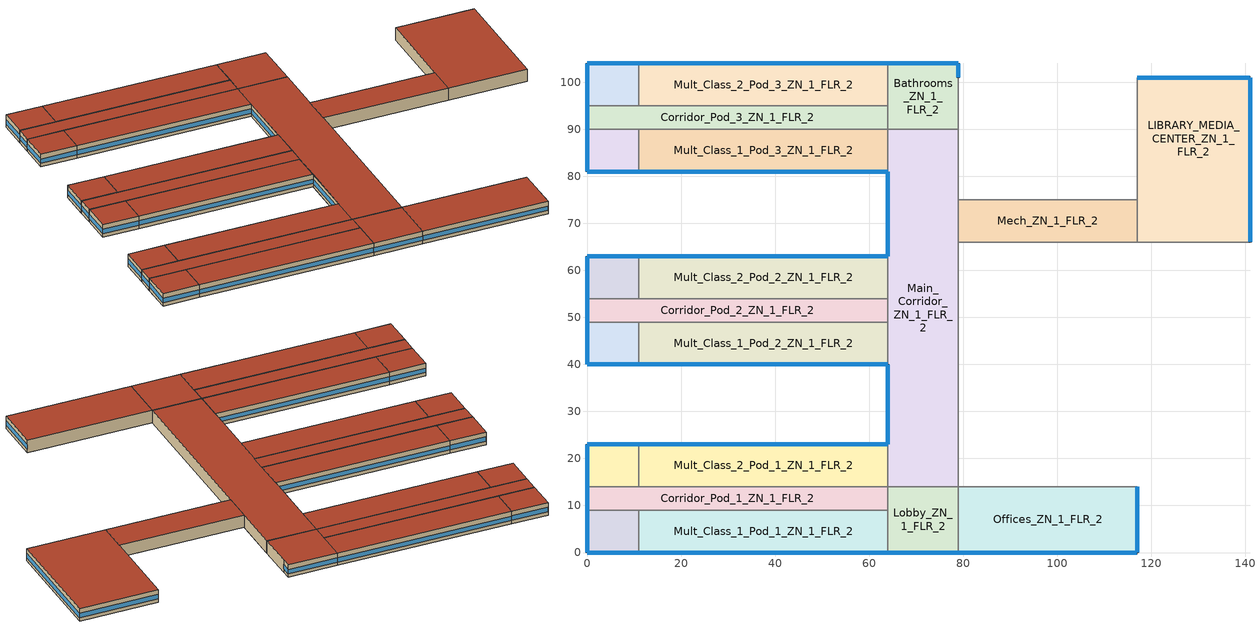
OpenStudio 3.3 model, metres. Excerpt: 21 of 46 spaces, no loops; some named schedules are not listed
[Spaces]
Bathrooms_ZN_1_FLR_2
 floor to Bathrooms_ZN_1_FLR_1: 79,104 79,90 64,90 64,104 z4
 wall outside: 79,101 79,104 64,104 z4:8
 wall to Auditorium_ZN_1_FLR_1: 79,90 79,101 z4:8
 wall to Mult_Class_2_Pod_3_ZN_1_FLR_2: 64,104 64,95 z4:8
 wall to Corridor_Pod_3_ZN_1_FLR_2: 64,95 64,90 z4:8
 wall to Main_Corridor_ZN_1_FLR_2: 64,90 79,90 z4:8
 window: 78.95,104 64.05,104 z5.1:6.51; 79,101.05 79,103.95 z5.1:6.55
 roof outside: 79,90 79,104 64,104 64,90 z8
Corner_Class_2_Pod_3_ZN_1_FLR_2
 floor to Corner_Class_2_Pod_3_ZN_1_FLR_1: 11,104 11,95 0,95 0,104 z4
 wall outside: 11,104 0,104 0,95 z4:8
 wall to Corridor_Pod_3_ZN_1_FLR_2: 0,95 11,95 z4:8
 wall to Mult_Class_2_Pod_3_ZN_1_FLR_2: 11,95 11,104 z4:8
 window: 0,103.95 0,95.05 z5.1:6.52; 10.95,104 0.05,104 z5.1:6.51
 roof outside: 11,95 11,104 0,104 0,95 z8
Corridor_Pod_1_ZN_1_FLR_2
 floor to Corridor_Pod_1_ZN_1_FLR_1: 64,14 64,9 0,9 0,14 z4
 wall outside: 0,14 0,9 z4:8
 wall to Corner_Class_1_Pod_1_ZN_1_FLR_2: 0,9 11,9 z4:8
 wall to Mult_Class_1_Pod_1_ZN_1_FLR_2: 11,9 64,9 z4:8
 wall to Corner_Class_2_Pod_1_ZN_1_FLR_2: 11,14 0,14 z4:8
 wall to Lobby_ZN_1_FLR_2: 64,9 64,14 z4:8
 wall to Mult_Class_2_Pod_1_ZN_1_FLR_2: 64,14 11,14 z4:8
 window: 0,13.95 0,9.05 z5.1:6.53
 roof outside: 64,9 64,14 0,14 0,9 z8
Corner_Class_1_Pod_3_ZN_1_FLR_2
 floor to Corner_Class_1_Pod_3_ZN_1_FLR_1: 11,90 11,81 0,81 0,90 z4
 wall outside: 0,90 0,81 11,81 z4:8
 wall to Mult_Class_1_Pod_3_ZN_1_FLR_2: 11,81 11,90 z4:8
 wall to Corridor_Pod_3_ZN_1_FLR_2: 11,90 0,90 z4:8
 window: 0.05,81 10.95,81 z5.1:6.51; 0,89.95 0,81.05 z5.1:6.52
 roof outside: 11,81 11,90 0,90 0,81 z8
Corner_Class_2_Pod_1_ZN_1_FLR_2
 floor to Corner_Class_2_Pod_1_ZN_1_FLR_1: 11,23 11,14 0,14 0,23 z4
 wall outside: 11,23 0,23 0,14 z4:8
 wall to Mult_Class_2_Pod_1_ZN_1_FLR_2: 11,14 11,23 z4:8
 window: 0,22.95 0,14.05 z5.1:6.52; 10.95,23 0.05,23 z5.1:6.51
 roof outside: 11,14 11,23 0,23 0,14 z8
Offices_ZN_1_FLR_2
 floor to Offices_ZN_1_FLR_1: 117,14 117,0 79,0 79,14 z4
 wall outside: 79,0 117,0 117,14 z4:8
 wall to Lobby_ZN_1_FLR_2: 79,14 79,0 z4:8
 wall to Gym_ZN_1_FLR_1: 117,14 79,14 z4:8
 window: 79.05,0 116.95,0 z5.1:6.5; 117,0.05 117,13.95 z5.1:6.51
 roof outside: 117,0 117,14 79,14 79,0 z8
Mult_Class_2_Pod_2_ZN_1_FLR_2
 floor to Mult_Class_2_Pod_2_ZN_1_FLR_1: 64,63 64,54 11,54 11,63 z4
 wall outside: 64,63 11,63 z4:8
 wall to Corridor_Pod_2_ZN_1_FLR_2: 11,54 64,54 z4:8
 wall to Main_Corridor_ZN_1_FLR_2: 64,54 64,63 z4:8
 wall to Corner_Class_2_Pod_2_ZN_1_FLR_2: 11,63 11,54 z4:8
 window: 63.95,63 11.05,63 z5.1:6.5
 roof outside: 64,54 64,63 11,63 11,54 z8
Mech_ZN_1_FLR_2
 floor to Mech_ZN_1_FLR_1: 117,75 117,66 79,66 79,75 z4
 wall to Gym_ZN_1_FLR_1: 79,66 117,66 z4:8
 wall to Main_Corridor_ZN_1_FLR_2: 79,75 79,66 z4:8
 wall to Auditorium_ZN_1_FLR_1: 117,75 79,75 z4:8
 wall to LIBRARY_MEDIA_CENTER_ZN_1_FLR_2: 117,66 117,75 z4:8
 roof outside: 117,66 117,75 79,75 79,66 z8
Corner_Class_1_Pod_1_ZN_1_FLR_2
 floor to Corner_Class_1_Pod_1_ZN_1_FLR_1: 11,9 11,0 0,0 0,9 z4
 wall outside: 0,9 0,0 11,0 z4:8
 wall to Mult_Class_1_Pod_1_ZN_1_FLR_2: 11,0 11,9 z4:8
 window: 0.05,0 10.95,0 z5.1:6.51; 0,8.95 0,0.05 z5.1:6.52
 roof outside: 11,0 11,9 0,9 0,0 z8
LIBRARY_MEDIA_CENTER_ZN_1_FLR_2
 floor to Kitchen_ZN_1_FLR_1: 141,75 141,66 117,66 117,75 z4
 floor to Cafeteria_ZN_1_FLR_1: 141,101 141,75 117,75 117,101 z4
 wall outside: 141,66 141,101 117,101 z4:8
 wall to Auditorium_ZN_1_FLR_1: 117,101 117,75 z4:8
 wall to Aux_Gym_ZN_1_FLR_1: 117,66 141,66 z4:8
 window: 141,66.05 141,100.95 z5.1:6.5; 140.95,101 117.05,101 z5.1:6.51
 roof outside: 141,66 141,101 117,101 117,66 z8
Corridor_Pod_3_ZN_1_FLR_2
 floor to Corridor_Pod_3_ZN_1_FLR_1: 64,95 64,90 0,90 0,95 z4
 wall outside: 0,95 0,90 z4:8
 wall to Mult_Class_2_Pod_3_ZN_1_FLR_2: 64,95 11,95 z4:8
 wall to Mult_Class_1_Pod_3_ZN_1_FLR_2: 11,90 64,90 z4:8
 window: 0,94.95 0,90.05 z5.1:6.53
 roof outside: 64,90 64,95 0,95 0,90 z8
Corner_Class_1_Pod_2_ZN_1_FLR_2
 floor to Corner_Class_1_Pod_2_ZN_1_FLR_1: 11,49 11,40 0,40 0,49 z4
 wall outside: 0,49 0,40 11,40 z4:8
 wall to Corridor_Pod_2_ZN_1_FLR_2: 11,49 0,49 z4:8
 wall to Mult_Class_1_Pod_2_ZN_1_FLR_2: 11,40 11,49 z4:8
 window: 0,48.95 0,40.05 z5.1:6.52; 0.05,40 10.95,40 z5.1:6.51
 roof outside: 11,40 11,49 0,49 0,40 z8
Corridor_Pod_2_ZN_1_FLR_2
 floor to Corridor_Pod_2_ZN_1_FLR_1: 64,54 64,49 0,49 0,54 z4
 wall outside: 0,54 0,49 z4:8
 wall to Mult_Class_1_Pod_2_ZN_1_FLR_2: 11,49 64,49 z4:8
 wall to Main_Corridor_ZN_1_FLR_2: 64,49 64,54 z4:8
 wall to Corner_Class_2_Pod_2_ZN_1_FLR_2: 11,54 0,54 z4:8
 window: 0,53.95 0,49.05 z5.1:6.53
 roof outside: 64,49 64,54 0,54 0,49 z8
Main_Corridor_ZN_1_FLR_2
 floor to Main_Corridor_ZN_1_FLR_1: 79,90 79,14 64,14 64,90 z4
 wall outside: 64,81 64,63 / 64,40 64,23 z4:8
 wall to Gym_ZN_1_FLR_1: 79,14 79,66 z4:8
 wall to Mult_Class_1_Pod_2_ZN_1_FLR_2: 64,49 64,40 z4:8
 wall to Auditorium_ZN_1_FLR_1: 79,75 79,90 z4:8
 wall to Mult_Class_2_Pod_1_ZN_1_FLR_2: 64,23 64,14 z4:8
 wall to Mult_Class_1_Pod_3_ZN_1_FLR_2: 64,90 64,81 z4:8
 wall to Lobby_ZN_1_FLR_2: 64,14 79,14 z4:8
 window: 64,39.95 64,23.05 / 64,80.95 64,63.05 z5.1:6.51
 roof outside: 79,14 79,90 64,90 64,14 z8
Mult_Class_2_Pod_1_ZN_1_FLR_2
 floor to Mult_Class_2_Pod_1_ZN_1_FLR_1: 64,23 64,14 11,14 11,23 z4
 wall outside: 64,23 11,23 z4:8
 window: 63.95,23 11.05,23 z5.1:6.5
 roof outside: 64,14 64,23 11,23 11,14 z8
Mult_Class_1_Pod_1_ZN_1_FLR_2
 floor to Mult_Class_1_Pod_1_ZN_1_FLR_1: 64,9 64,0 11,0 11,9 z4
 wall outside: 11,0 64,0 z4:8
 wall to Lobby_ZN_1_FLR_2: 64,0 64,9 z4:8
 window: 11.05,0 63.95,0 z5.1:6.5
 roof outside: 64,0 64,9 11,9 11,0 z8
Mult_Class_1_Pod_2_ZN_1_FLR_2
 floor to Mult_Class_1_Pod_2_ZN_1_FLR_1: 64,49 64,40 11,40 11,49 z4
 wall outside: 11,40 64,40 z4:8
 window: 11.05,40 63.95,40 z5.1:6.5
 roof outside: 64,40 64,49 11,49 11,40 z8
Mult_Class_1_Pod_3_ZN_1_FLR_2
 floor to Mult_Class_1_Pod_3_ZN_1_FLR_1: 64,90 64,81 11,81 11,90 z4
 wall outside: 11,81 64,81 z4:8
 window: 11.05,81 63.95,81 z5.1:6.5
 roof outside: 64,81 64,90 11,90 11,81 z8
Corner_Class_2_Pod_2_ZN_1_FLR_2
 floor to Corner_Class_2_Pod_2_ZN_1_FLR_1: 11,63 11,54 0,54 0,63 z4
 wall outside: 11,63 0,63 0,54 z4:8
 window: 0,62.95 0,54.05 z5.1:6.52; 10.95,63 0.05,63 z5.1:6.51
 roof outside: 11,54 11,63 0,63 0,54 z8
Mult_Class_2_Pod_3_ZN_1_FLR_2
 floor to Mult_Class_2_Pod_3_ZN_1_FLR_1: 64,104 64,95 11,95 11,104 z4
 wall outside: 64,104 11,104 z4:8
 window: 63.95,104 11.05,104 z5.1:6.5
 roof outside: 64,95 64,104 11,104 11,95 z8
Lobby_ZN_1_FLR_2
 floor to Lobby_ZN_1_FLR_1: 79,14 79,0 64,0 64,14 z4
 wall outside: 64,0 79,0 z4:8
 window: 64.05,0 78.95,0 z5.1:6.51
 roof outside: 79,0 79,14 64,14 64,0 z8
[Site]
Denver-Aurora-Buckley AFB_CO_USA: Latitude {deg}=39.72; Longitude {deg}=-104.75; Time Zone {hr}=-7; Elevation {m}=1726; Terrain=City
[Building]
-SecondarySchool-ASHRAE 169-2013-5B created: 2023-01-31 16:18:44 -0700: North Axis {deg}=0; Default Construction Set=90.1-2010 - SecSchl - ASHRAE 169-2013-5B; Standards Number of Stories=2; Standards Number of Above Ground Stories=2; Standards Building Type=SecondarySchool
[ClimateZones]
Climate Zone Institution Name 1=ASHRAE; Climate Zone Document Name 1=ANSI/ASHRAE Standard 169; Climate Zone Document Year 1=2006; Climate Zone Value 1=5B
[Site:WaterMainsTemperature]
Calculation Method=Correlation; Annual Average Outdoor Air Temperature {C}=9.95; Maximum Difference In Monthly Average Outdoor Air Temperatures {deltaC}=23.7
[SizingPeriod:DesignDay] Barometric Pressure {Pa}=82237; Rain Indicator=No; Snow Indicator=No; Day of Month=21; Daylight Saving Time Indicator=No; Humidity Condition Type=Wetbulb; Dry-Bulb Temperature Range Modifier Type=DefaultMultipliers
Name | Maximum Dry-Bulb Temperature {C} | Daily Dry-Bulb Temperature Range {deltaC} | Wind Speed {m/s} | Wind Direction {deg} | Month | Day Type | Wetbulb or DewPoint at Maximum Dry-Bulb {C} | Solar Model Indicator | ASHRAE Clear Sky Optical Depth for Beam Irradiance | ASHRAE Clear Sky Optical Depth for Diffuse Irradiance | Sky Clearness
Denver-Aurora-Buckley.AFB_CO_USA Ann Clg .4% Condns DB=>MWB | 33.9 | 14.8 | 3.6 | 30 | 7 | SummerDesignDay | 15 | ASHRAETau | 0.423 | 2.02
Denver-Aurora-Buckley.AFB_CO_USA Ann Htg 99.6% Condns DB | -17.9 | 0 | 2.5 | 180 | 12 | WinterDesignDay | -17.9 | ASHRAEClearSky |  |  | 0
[Site:GroundTemperature:FCfactorMethod]
January Ground Temperature {C}=7.1; February Ground Temperature {C}=3; March Ground Temperature {C}=-1; April Ground Temperature {C}=0.8; May Ground Temperature {C}=-0.2; June Ground Temperature {C}=4.8; July Ground Temperature {C}=6.1; August Ground Temperature {C}=13.7; September Ground Temperature {C}=22.2; October Ground Temperature {C}=22.7; November Ground Temperature {C}=21.7; December Ground Temperature {C}=18.5
[Material:NoMass] Thermal Absorptance=0.9; Solar Absorptance=0.7
Name | Roughness | Thermal Resistance {m2-K/W} | Visible Absorptance
CP02 CARPET PAD | VeryRough | 0.21648 | 0.8
Typical Insulation R-10.94 | Smooth | 1.92744 | 0.7
Typical Carpet Pad | Smooth | 0.21648 | 0.8
Typical Insulation R-13.45 | Smooth | 2.368 | 0.7
Typical Insulation R-19.72 | Smooth | 3.4722 | 0.7
Typical Insulation R-0.58 | Smooth | 0.101875 | 0.7
Typical Insulation R-1.15 | Smooth | 0.202527 | 0.7
[Material]
Name | Roughness | Thickness {m} | Conductivity {W/m-K} | Density {kg/m3} | Specific Heat {J/kg-K} | Thermal Absorptance | Solar Absorptance | Visible Absorptance
100mm Normalweight concrete floor | MediumSmooth | 0.1016 | 2.31 | 2322 | 832
G01 13mm gypsum board | Smooth | 0.0127 | 0.16 | 800 | 1090 | 0.9 | 0.7 | 0.5
4 in. Normalweight Concrete Floor | MediumRough | 0.1016 | 2.31 | 2322 | 832 | 0.9 | 0.7 | 0.7
25mm Stucco | Smooth | 0.0254 | 0.72 | 1856 | 840 | 0.9 | 0.7 | 0.7
5/8 in. Gypsum Board | MediumSmooth | 0.0159 | 0.16 | 800 | 1090 | 0.9 | 0.7 | 0.7
Roof Membrane | VeryRough | 0.0095 | 0.16 | 1121.29 | 1460 | 0.9 | 0.7 | 0.7
Metal Roof Surface; F08 Metal surface | Smooth | 0.0008 | 45.28 | 7824 | 500 | 0.9 | 0.7 | 0.7
6 in. Normalweight Concrete Floor | MediumRough | 0.1524 | 2.31 | 2322 | 832 | 0.9 | 0.7 | 0.7
8 in. Concrete Block Basement Wall | MediumRough | 0.2032 | 1.326 | 1842 | 912 | 0.9 | 0.7 | 0.7
G05 25mm wood | MediumSmooth | 0.0254 | 0.15 | 608 | 1630 | 0.9 | 0.5 | 0.5
Std Wood 6inch | MediumSmooth | 0.15 | 0.12 | 540 | 1210 | 0.9 | 0.7 | 0.7
[DefaultConstructionSet]
90.1-2010 - SecSchl - ASHRAE 169-2013-5B: Default Exterior Surface Constructions=Default Surface Constructions 1; Default Interior Surface Constructions=Default Surface Constructions 2; Default Ground Contact Surface Constructions=Default Surface Constructions 3; Default Exterior SubSurface Constructions=Default Sub Surface Constructions 1; Default Interior SubSurface Constructions=Default Sub Surface Constructions 2; Interior Partition Construction=Typical Interior Partition
[DefaultSurfaceConstructions]
Name | Floor Construction | Wall Construction | Roof Ceiling Construction
Default Surface Constructions 1 | Typical Insulated Exterior Mass Floor R-13.51 | Typical Insulated Steel Framed Exterior Wall R-15.63 | Typical IEAD Roof R-20.83
Default Surface Constructions 2 | Typical Interior Floor | Typical Interior Wall | Typical Interior Ceiling
Default Surface Constructions 3 | Typical Insulated Carpeted 6in Slab Floor | Typical Insulated Basement Mass Wall
[Construction]
Typical Insulated Exterior Mass Floor R-13.51: Typical Insulation R-10.94, 4 in. Normalweight Concrete Floor, Typical Carpet Pad
Typical Insulated Steel Framed Exterior Wall R-15.63: 25mm Stucco, 5/8 in. Gypsum Board, Typical Insulation R-13.45, 5/8 in. Gypsum Board
Typical IEAD Roof R-20.83: Roof Membrane, Typical Insulation R-19.72, Metal Roof Surface
Typical Interior Floor: 100mm Normalweight concrete floor, CP02 CARPET PAD
Typical Interior Wall: G01 13mm gypsum board, G01 13mm gypsum board
Typical Interior Ceiling: CP02 CARPET PAD, 100mm Normalweight concrete floor
Typical Insulated Carpeted 6in Slab Floor: 6 in. Normalweight Concrete Floor, Typical Carpet Pad
Typical Insulated Basement Mass Wall: 8 in. Concrete Block Basement Wall
U 0.52 SHGC 0.40 Dbl Ref-D Clr 6mm/13mm Air: REF D CLEAR 6MM, AIR 13MM, CLEAR 6MM
Typical Insulated Metal Door R-1.43: F08 Metal surface, Typical Insulation R-0.58
U 0.72 SHGC 0.25 Sgl Ref-B-M Tint 6mm: REF B TINT MID 6MM
Typical Overhead Door R-2.0: Typical Insulation R-1.15
U 1.17 SHGC 0.49 Sgl Ref-D Clr 6mm: REF D CLEAR 6MM
Typical Interior Window: Clear 3mm
Typical Interior Door; Typical Interior Partition: G05 25mm wood
InteriorFurnishings: Std Wood 6inch
[DefaultSubSurfaceConstructions]
Name | Fixed Window Construction | Operable Window Construction | Door Construction | Glass Door Construction | Overhead Door Construction | Skylight Construction | Tubular Daylight Dome Construction | Tubular Daylight Diffuser Construction
Default Sub Surface Constructions 1 | U 0.52 SHGC 0.40 Dbl Ref-D Clr 6mm/13mm Air | U 0.52 SHGC 0.40 Dbl Ref-D Clr 6mm/13mm Air | Typical Insulated Metal Door R-1.43 | U 0.72 SHGC 0.25 Sgl Ref-B-M Tint 6mm | Typical Overhead Door R-2.0 | U 1.17 SHGC 0.49 Sgl Ref-D Clr 6mm | Typical Interior Window | Typical Interior Window
Default Sub Surface Constructions 2 | Typical Interior Window | Typical Interior Window | Typical Interior Door
[WindowMaterial:Glazing] Optical Data Type=SpectralAverage; Infrared Transmittance at Normal Incidence=0; Front Side Infrared Hemispherical Emissivity=0.84; Conductivity {W/m-K}=0.9; Dirt Correction Factor for Solar and Visible Transmittance=1; Solar Diffusing=No
Name | Thickness {m} | Solar Transmittance at Normal Incidence | Front Side Solar Reflectance at Normal Incidence | Back Side Solar Reflectance at Normal Incidence | Visible Transmittance at Normal Incidence | Front Side Visible Reflectance at Normal Incidence | Back Side Visible Reflectance at Normal Incidence | Back Side Infrared Hemispherical Emissivity
REF D CLEAR 6MM | 0.006 | 0.429 | 0.308 | 0.379 | 0.334 | 0.453 | 0.505 | 0.82
CLEAR 6MM | 0.006 | 0.775 | 0.071 | 0.071 | 0.881 | 0.08 | 0.08 | 0.84
REF B TINT MID 6MM | 0.006 | 0.1 | 0.11 | 0.41 | 0.13 | 0.1 | 0.32 | 0.45
Clear 3mm | 0.003 | 0.837 | 0.075 | 0.075 | 0.898 | 0.081 | 0.081 | 0.84
[WindowMaterial:Gas]
AIR 13MM: Gas Type=Air; Thickness {m}=0.0127
[Space] Building Story=Building Story 2; Part of Total Floor Area=Yes
Name | Space Type | Thermal Zone
Bathrooms_ZN_1_FLR_2 | SecondarySchool Restroom | Bathrooms_ZN_1_FLR_2 ZN
Corner_Class_2_Pod_3_ZN_1_FLR_2 | SecondarySchool Classroom | Corner_Class_2_Pod_3_ZN_1_FLR_2 ZN
Corridor_Pod_1_ZN_1_FLR_2 | SecondarySchool Corridor | Corridor_Pod_1_ZN_1_FLR_2 ZN
LIBRARY_MEDIA_CENTER_ZN_1_FLR_2 | SecondarySchool Library | LIBRARY_MEDIA_CENTER_ZN_1_FLR_2 ZN
Mult_Class_1_Pod_3_ZN_1_FLR_2 | SecondarySchool ComputerRoom | Mult_Class_1_Pod_3_ZN_1_FLR_2 ZN
Corner_Class_1_Pod_3_ZN_1_FLR_2 | SecondarySchool Classroom | Corner_Class_1_Pod_3_ZN_1_FLR_2 ZN
Corner_Class_2_Pod_1_ZN_1_FLR_2 | SecondarySchool Classroom | Corner_Class_2_Pod_1_ZN_1_FLR_2 ZN
Offices_ZN_1_FLR_2 | SecondarySchool Office | Offices_ZN_1_FLR_2 ZN
Mult_Class_2_Pod_3_ZN_1_FLR_2 | SecondarySchool ComputerRoom | Mult_Class_2_Pod_3_ZN_1_FLR_2 ZN
Corridor_Pod_2_ZN_1_FLR_2 | SecondarySchool Corridor | Corridor_Pod_2_ZN_1_FLR_2 ZN
Mult_Class_2_Pod_2_ZN_1_FLR_2 | SecondarySchool Classroom | Mult_Class_2_Pod_2_ZN_1_FLR_2 ZN
Mech_ZN_1_FLR_2 | SecondarySchool Mechanical | Mech_ZN_1_FLR_2 ZN
Corner_Class_1_Pod_1_ZN_1_FLR_2 | SecondarySchool Classroom | Corner_Class_1_Pod_1_ZN_1_FLR_2 ZN
Corridor_Pod_3_ZN_1_FLR_2 | SecondarySchool Corridor | Corridor_Pod_3_ZN_1_FLR_2 ZN
Mult_Class_2_Pod_1_ZN_1_FLR_2 | SecondarySchool Classroom | Mult_Class_2_Pod_1_ZN_1_FLR_2 ZN
Corner_Class_1_Pod_2_ZN_1_FLR_2 | SecondarySchool Classroom | Corner_Class_1_Pod_2_ZN_1_FLR_2 ZN
Corner_Class_2_Pod_2_ZN_1_FLR_2 | SecondarySchool Classroom | Corner_Class_2_Pod_2_ZN_1_FLR_2 ZN
Mult_Class_1_Pod_1_ZN_1_FLR_2 | SecondarySchool Classroom | Mult_Class_1_Pod_1_ZN_1_FLR_2 ZN
Main_Corridor_ZN_1_FLR_2 | SecondarySchool Corridor | Main_Corridor_ZN_1_FLR_2 ZN
Lobby_ZN_1_FLR_2 | SecondarySchool Lobby | Lobby_ZN_1_FLR_2 ZN
Mult_Class_1_Pod_2_ZN_1_FLR_2 | SecondarySchool Classroom | Mult_Class_1_Pod_2_ZN_1_FLR_2 ZN
[BuildingStory]
Building Story 2: Nominal Z Coordinate {m}=4
[SpaceType] Standards Building Type=SecondarySchool
Name | Default Schedule Set | Design Specification Outdoor Air Object | Standards Space Type
SecondarySchool Office | SecondarySchool Office Schedule Set | SecondarySchool Office Ventilation | Office
SecondarySchool Lobby | SecondarySchool Lobby Schedule Set | SecondarySchool Lobby Ventilation | Lobby
SecondarySchool Mechanical | SecondarySchool Mechanical Schedule Set | SecondarySchool Mechanical Ventilation | Mechanical
SecondarySchool Restroom | SecondarySchool Restroom Schedule Set | SecondarySchool Restroom Ventilation | Restroom
SecondarySchool Library | SecondarySchool Library Schedule Set | SecondarySchool Library Ventilation | Library
SecondarySchool Corridor | SecondarySchool Corridor Schedule Set | SecondarySchool Corridor Ventilation | Corridor
SecondarySchool Classroom | SecondarySchool Classroom Schedule Set | SecondarySchool Classroom Ventilation | Classroom
SecondarySchool ComputerRoom | SecondarySchool ComputerRoom Schedule Set | SecondarySchool ComputerRoom Ventilation | ComputerRoom
[People:Definition] Number of People Calculation Method=People/Area; Fraction Radiant=0.3
Name | People per Space Floor Area {person/m2}
SecondarySchool Classroom People Definition; SecondarySchool ComputerRoom People Definition | 0.376737
SecondarySchool Library People Definition | 0.107639
SecondarySchool Office People Definition | 0.0538196
[People] Work Efficiency Schedule=Work Efficiency Schedule; Clothing Insulation Schedule=Clothing Schedule; Air Velocity Schedule=Air Velocity Schedule; Multiplier=1
Name | People Definition | Space or SpaceType
SecondarySchool Classroom People | SecondarySchool Classroom People Definition | SecondarySchool Classroom
SecondarySchool ComputerRoom People | SecondarySchool ComputerRoom People Definition | SecondarySchool ComputerRoom
SecondarySchool Library People | SecondarySchool Library People Definition | SecondarySchool Library
SecondarySchool Office People | SecondarySchool Office People Definition | SecondarySchool Office
[Lights:Definition] Design Level Calculation Method=Watts/Area; Fraction Radiant=0.37; Fraction Visible=0.2; Return Air Fraction=0
Name | Watts per Space Floor Area {W/m2}
SecondarySchool Classroom Lights Definition; SecondarySchool ComputerRoom Lights Definition | 13.3472
SecondarySchool Corridor Lights Definition | 7.10418
SecondarySchool Library Lights Definition | 12.7014
SecondarySchool Lobby Lights Definition | 9.68752
SecondarySchool Mechanical Lights Definition | 10.2257
SecondarySchool Office Lights Definition | 11.9479
SecondarySchool Restroom Lights Definition | 10.5486
[Lights] Fraction Replaceable=1
Name | Lights Definition | Space or SpaceType
SecondarySchool Classroom Lights | SecondarySchool Classroom Lights Definition | SecondarySchool Classroom
SecondarySchool ComputerRoom Lights | SecondarySchool ComputerRoom Lights Definition | SecondarySchool ComputerRoom
SecondarySchool Corridor Lights | SecondarySchool Corridor Lights Definition | SecondarySchool Corridor
SecondarySchool Library Lights | SecondarySchool Library Lights Definition | SecondarySchool Library
SecondarySchool Lobby Lights | SecondarySchool Lobby Lights Definition | SecondarySchool Lobby
SecondarySchool Mechanical Lights | SecondarySchool Mechanical Lights Definition | SecondarySchool Mechanical
SecondarySchool Office Lights | SecondarySchool Office Lights Definition | SecondarySchool Office
SecondarySchool Restroom Lights | SecondarySchool Restroom Lights Definition | SecondarySchool Restroom
[ElectricEquipment:Definition] Design Level Calculation Method=Watts/Area; Fraction Latent=0; Fraction Radiant=0.5; Fraction Lost=0
Name | Watts per Space Floor Area {W/m2}
SecondarySchool Classroom Elec Equip Definition | 9.99967
SecondarySchool ComputerRoom Elec Equip Definition | 19.9993
SecondarySchool Corridor Elec Equip Definition; SecondarySchool Lobby Elec Equip Definition; SecondarySchool Mechanical Elec Equip Definition; SecondarySchool Restroom Elec Equip Definition | 3.98265
SecondarySchool Library Elec Equip Definition | 10.0104
SecondarySchool Office Elec Equip Definition | 10.7639
[ElectricEquipment]
Name | Electric Equipment Definition | Space or SpaceType
SecondarySchool Classroom Elec Equip | SecondarySchool Classroom Elec Equip Definition | SecondarySchool Classroom
SecondarySchool ComputerRoom Elec Equip | SecondarySchool ComputerRoom Elec Equip Definition | SecondarySchool ComputerRoom
SecondarySchool Corridor Elec Equip | SecondarySchool Corridor Elec Equip Definition | SecondarySchool Corridor
SecondarySchool Library Elec Equip | SecondarySchool Library Elec Equip Definition | SecondarySchool Library
SecondarySchool Lobby Elec Equip | SecondarySchool Lobby Elec Equip Definition | SecondarySchool Lobby
SecondarySchool Mechanical Elec Equip | SecondarySchool Mechanical Elec Equip Definition | SecondarySchool Mechanical
SecondarySchool Office Elec Equip | SecondarySchool Office Elec Equip Definition | SecondarySchool Office
SecondarySchool Restroom Elec Equip | SecondarySchool Restroom Elec Equip Definition | SecondarySchool Restroom
[DesignSpecification:OutdoorAir] Outdoor Air Method=Sum
Name | Outdoor Air Flow per Person {m3/s-person} | Outdoor Air Flow per Floor Area {m3/s-m2}
SecondarySchool Classroom Ventilation; SecondarySchool ComputerRoom Ventilation; SecondarySchool Library Ventilation | 0.00471947 | 0.0006096
SecondarySchool Corridor Ventilation; SecondarySchool Lobby Ventilation; SecondarySchool Restroom Ventilation |  | 0.0003048
SecondarySchool Mechanical Ventilation |  | 0.0006096
SecondarySchool Office Ventilation | 0.00235974 | 0.0003048
[DefaultScheduleSet] People Activity Level Schedule=SchoolSecondary ACTIVITY_SCH; Electric Equipment Schedule=SchoolSecondary BLDG_EQUIP_SCH; Infiltration Schedule=SchoolSecondary INFIL_SCH_PNNL
Name | Number of People Schedule | Lighting Schedule
SecondarySchool Classroom Schedule Set; SecondarySchool ComputerRoom Schedule Set | SchoolSecondary BLDG_OCC_SCH | SchoolSecondary BLDG_LIGHT_CLASSROOM_SCH_2010
SecondarySchool Corridor Schedule Set | SchoolSecondary BLDG_OCC_SCH | SchoolSecondary BLDG_LIGHT_CORRIDOR_SCH_2010
SecondarySchool Library Schedule Set | SchoolSecondary BLDG_OCC_SCH | SchoolSecondary BLDG_LIGHT_LIBRARY_SCH_2010
SecondarySchool Lobby Schedule Set | SchoolSecondary BLDG_OCC_SCH | SchoolSecondary BLDG_LIGHT_LOBBYFLR1_SCH_2010
SecondarySchool Mechanical Schedule Set | SchoolSecondary BLDG_OCC_SCH | SchoolSecondary BLDG_LIGHT_MECHANICAL_SCH_2010
SecondarySchool Office Schedule Set | SchoolSecondary BLDG_OCC_SCH_Offices | SchoolSecondary BLDG_LIGHT_OFFICE_SCH_2010
SecondarySchool Restroom Schedule Set | SchoolSecondary BLDG_OCC_SCH | SchoolSecondary BLDG_LIGHT_BATH_SCH_2010
[ThermostatSetpoint:DualSetpoint]
Name | Heating Setpoint Temperature Schedule | Cooling Setpoint Temperature Schedule
SecondarySchool Restroom Thermostat 2; SecondarySchool Mechanical Thermostat 2 | SchoolSecondary HTGSETP_SCH_Setback | SchoolSecondary CLGSETP_SCH_Setback
SecondarySchool Classroom Thermostat 2; SecondarySchool Classroom Thermostat 4; SecondarySchool Classroom Thermostat 6; SecondarySchool Classroom Thermostat 8; SecondarySchool Classroom Thermostat 10; SecondarySchool Classroom Thermostat 12; SecondarySchool Corridor Thermostat 2; SecondarySchool Corridor Thermostat 4; SecondarySchool Corridor Thermostat 6; SecondarySchool Library Thermostat 1; SecondarySchool Lobby Thermostat 2; SecondarySchool Corridor Thermostat 8; SecondarySchool Classroom Thermostat 14; SecondarySchool Classroom Thermostat 16; SecondarySchool ComputerRoom Thermostat 1; SecondarySchool Classroom Thermostat 19; SecondarySchool Classroom Thermostat 21; SecondarySchool ComputerRoom Thermostat 2; SecondarySchool Office Thermostat 2 | SchoolSecondary HTGSETP_SCH_YES_OPTIMUM | SchoolSecondary CLGSETP_SCH_NO_SETBACK
[SpaceInfiltration:DesignFlowRate] Schedule=SchoolSecondary INFIL_SCH_PNNL; Design Flow Rate Calculation Method=Flow/ExteriorArea; Constant Term Coefficient=0; Temperature Term Coefficient=0; Velocity Term Coefficient=0.224; Velocity Squared Term Coefficient=0
Name | Space or SpaceType | Flow per Exterior Surface Area {m3/s-m2}
Bathrooms_ZN_1_FLR_2 Infiltration | Bathrooms_ZN_1_FLR_2 | 0.000145423
Corner_Class_1_Pod_1_ZN_1_FLR_2 Infiltration | Corner_Class_1_Pod_1_ZN_1_FLR_2 | 0.000254558
Corner_Class_1_Pod_2_ZN_1_FLR_2 Infiltration | Corner_Class_1_Pod_2_ZN_1_FLR_2 | 0.000254558
Corner_Class_1_Pod_3_ZN_1_FLR_2 Infiltration | Corner_Class_1_Pod_3_ZN_1_FLR_2 | 0.000254558
Corner_Class_2_Pod_1_ZN_1_FLR_2 Infiltration | Corner_Class_2_Pod_1_ZN_1_FLR_2 | 0.000254558
Corner_Class_2_Pod_2_ZN_1_FLR_2 Infiltration | Corner_Class_2_Pod_2_ZN_1_FLR_2 | 0.000254558
Corner_Class_2_Pod_3_ZN_1_FLR_2 Infiltration | Corner_Class_2_Pod_3_ZN_1_FLR_2 | 0.000254558
Corridor_Pod_1_ZN_1_FLR_2 Infiltration | Corridor_Pod_1_ZN_1_FLR_2 | 3.35043e-05
Corridor_Pod_2_ZN_1_FLR_2 Infiltration | Corridor_Pod_2_ZN_1_FLR_2 | 3.35043e-05
Corridor_Pod_3_ZN_1_FLR_2 Infiltration | Corridor_Pod_3_ZN_1_FLR_2 | 3.35043e-05
LIBRARY_MEDIA_CENTER_ZN_1_FLR_2 Infiltration | LIBRARY_MEDIA_CENTER_ZN_1_FLR_2 | 0.000124925
Lobby_ZN_1_FLR_2 Infiltration | Lobby_ZN_1_FLR_2 | 0.000126572
Main_Corridor_ZN_1_FLR_2 Infiltration | Main_Corridor_ZN_1_FLR_2 | 6.22971e-05
Mult_Class_1_Pod_1_ZN_1_FLR_2 Infiltration | Mult_Class_1_Pod_1_ZN_1_FLR_2 | 0.000175253
Mult_Class_1_Pod_2_ZN_1_FLR_2 Infiltration | Mult_Class_1_Pod_2_ZN_1_FLR_2 | 0.000175253
Mult_Class_1_Pod_3_ZN_1_FLR_2 Infiltration | Mult_Class_1_Pod_3_ZN_1_FLR_2 | 0.000175253
Mult_Class_2_Pod_1_ZN_1_FLR_2 Infiltration | Mult_Class_2_Pod_1_ZN_1_FLR_2 | 0.000175253
Mult_Class_2_Pod_2_ZN_1_FLR_2 Infiltration | Mult_Class_2_Pod_2_ZN_1_FLR_2 | 0.000175253
Mult_Class_2_Pod_3_ZN_1_FLR_2 Infiltration | Mult_Class_2_Pod_3_ZN_1_FLR_2 | 0.000175253
Offices_ZN_1_FLR_2 Infiltration | Offices_ZN_1_FLR_2 | 0.000160096
[ThermalZone] Use Ideal Air Loads=No
Name | Primary Daylighting Control | Fraction of Zone Controlled by Primary Daylighting Control | Secondary Daylighting Control | Fraction of Zone Controlled by Secondary Daylighting Control | Thermostat
Bathrooms_ZN_1_FLR_2 ZN | Bathrooms_ZN_1_FLR_2 Daylt Sensor 1 | 0.096 | Bathrooms_ZN_1_FLR_2 Daylt Sensor 2 | 0.096 | SecondarySchool Restroom Thermostat 2
Corner_Class_1_Pod_1_ZN_1_FLR_2 ZN | Corner_Class_1_Pod_1_ZN_1_FLR_2 Daylt Sensor 1 | 0.222 | Corner_Class_1_Pod_1_ZN_1_FLR_2 Daylt Sensor 2 | 0.222 | SecondarySchool Classroom Thermostat 2
Corner_Class_1_Pod_2_ZN_1_FLR_2 ZN | Corner_Class_1_Pod_2_ZN_1_FLR_2 Daylt Sensor 1 | 0.222 | Corner_Class_1_Pod_2_ZN_1_FLR_2 Daylt Sensor 2 | 0.222 | SecondarySchool Classroom Thermostat 4
Corner_Class_1_Pod_3_ZN_1_FLR_2 ZN | Corner_Class_1_Pod_3_ZN_1_FLR_2 Daylt Sensor 1 | 0.222 | Corner_Class_1_Pod_3_ZN_1_FLR_2 Daylt Sensor 2 | 0.222 | SecondarySchool Classroom Thermostat 6
Corner_Class_2_Pod_1_ZN_1_FLR_2 ZN | Corner_Class_2_Pod_1_ZN_1_FLR_2 Daylt Sensor 1 | 0.222 | Corner_Class_2_Pod_1_ZN_1_FLR_2 Daylt Sensor 2 | 0.222 | SecondarySchool Classroom Thermostat 8
Corner_Class_2_Pod_2_ZN_1_FLR_2 ZN | Corner_Class_2_Pod_2_ZN_1_FLR_2 Daylt Sensor 1 | 0.222 | Corner_Class_2_Pod_2_ZN_1_FLR_2 Daylt Sensor 2 | 0.222 | SecondarySchool Classroom Thermostat 10
Corner_Class_2_Pod_3_ZN_1_FLR_2 ZN | Corner_Class_2_Pod_3_ZN_1_FLR_2 Daylt Sensor 1 | 0.222 | Corner_Class_2_Pod_3_ZN_1_FLR_2 Daylt Sensor 2 | 0.222 | SecondarySchool Classroom Thermostat 12
Corridor_Pod_1_ZN_1_FLR_2 ZN |  |  |  |  | SecondarySchool Corridor Thermostat 2
Corridor_Pod_2_ZN_1_FLR_2 ZN |  |  |  |  | SecondarySchool Corridor Thermostat 4
Corridor_Pod_3_ZN_1_FLR_2 ZN |  |  |  |  | SecondarySchool Corridor Thermostat 6
LIBRARY_MEDIA_CENTER_ZN_1_FLR_2 ZN | LIBRARY_MEDIA_CENTER_ZN_1_FLR_2 Daylt Sensor 1 | 0.084 | LIBRARY_MEDIA_CENTER_ZN_1_FLR_2 Daylt Sensor 2 | 0.084 | SecondarySchool Library Thermostat 1
Lobby_ZN_1_FLR_2 ZN | Lobby_ZN_1_FLR_2 Daylt Sensor 1 | 0.179 |  |  | SecondarySchool Lobby Thermostat 2
Main_Corridor_ZN_1_FLR_2 ZN | Main_Corridor_ZN_1_FLR_2 Daylt Sensor 1 | 0.041 | Main_Corridor_ZN_1_FLR_2 Daylt Sensor 2 | 0.041 | SecondarySchool Corridor Thermostat 8
Mech_ZN_1_FLR_2 ZN |  |  |  |  | SecondarySchool Mechanical Thermostat 2
Mult_Class_1_Pod_1_ZN_1_FLR_2 ZN | Mult_Class_1_Pod_1_ZN_1_FLR_2 Daylt Sensor 1 | 0.278 |  |  | SecondarySchool Classroom Thermostat 14
Mult_Class_1_Pod_2_ZN_1_FLR_2 ZN | Mult_Class_1_Pod_2_ZN_1_FLR_2 Daylt Sensor 1 | 0.278 |  |  | SecondarySchool Classroom Thermostat 16
Mult_Class_1_Pod_3_ZN_1_FLR_2 ZN | Mult_Class_1_Pod_3_ZN_1_FLR_2 Daylt Sensor 1 | 0.278 |  |  | SecondarySchool ComputerRoom Thermostat 1
Mult_Class_2_Pod_1_ZN_1_FLR_2 ZN | Mult_Class_2_Pod_1_ZN_1_FLR_2 Daylt Sensor 1 | 0.278 |  |  | SecondarySchool Classroom Thermostat 19
Mult_Class_2_Pod_2_ZN_1_FLR_2 ZN | Mult_Class_2_Pod_2_ZN_1_FLR_2 Daylt Sensor 1 | 0.278 |  |  | SecondarySchool Classroom Thermostat 21
Mult_Class_2_Pod_3_ZN_1_FLR_2 ZN | Mult_Class_2_Pod_3_ZN_1_FLR_2 Daylt Sensor 1 | 0.278 |  |  | SecondarySchool ComputerRoom Thermostat 2
Offices_ZN_1_FLR_2 ZN | Offices_ZN_1_FLR_2 Daylt Sensor 1 | 0.117 | Offices_ZN_1_FLR_2 Daylt Sensor 2 | 0.117 | SecondarySchool Office Thermostat 2
[InternalMass:Definition]
Internal Mass Definition 1: Construction=InteriorFurnishings; Design Level Calculation Method=SurfaceArea/Area; Surface Area per Space Floor Area=2
[InternalMass] Internal Mass Definition=Internal Mass Definition 1; Multiplier=1
Name | Space or SpaceType
Bathrooms_ZN_1_FLR_2 Mass | Bathrooms_ZN_1_FLR_2
Lobby_ZN_1_FLR_2 Mass | Lobby_ZN_1_FLR_2
Corner_Class_2_Pod_3_ZN_1_FLR_2 Mass | Corner_Class_2_Pod_3_ZN_1_FLR_2
Offices_ZN_1_FLR_2 Mass | Offices_ZN_1_FLR_2
Corridor_Pod_1_ZN_1_FLR_2 Mass | Corridor_Pod_1_ZN_1_FLR_2
Mult_Class_1_Pod_2_ZN_1_FLR_2 Mass | Mult_Class_1_Pod_2_ZN_1_FLR_2
LIBRARY_MEDIA_CENTER_ZN_1_FLR_2 Mass | LIBRARY_MEDIA_CENTER_ZN_1_FLR_2
Mult_Class_2_Pod_2_ZN_1_FLR_2 Mass | Mult_Class_2_Pod_2_ZN_1_FLR_2
Corner_Class_1_Pod_1_ZN_1_FLR_2 Mass | Corner_Class_1_Pod_1_ZN_1_FLR_2
Mult_Class_1_Pod_3_ZN_1_FLR_2 Mass | Mult_Class_1_Pod_3_ZN_1_FLR_2
Corner_Class_1_Pod_3_ZN_1_FLR_2 Mass | Corner_Class_1_Pod_3_ZN_1_FLR_2
Corner_Class_2_Pod_1_ZN_1_FLR_2 Mass | Corner_Class_2_Pod_1_ZN_1_FLR_2
Mult_Class_2_Pod_1_ZN_1_FLR_2 Mass | Mult_Class_2_Pod_1_ZN_1_FLR_2
Mech_ZN_1_FLR_2 Mass | Mech_ZN_1_FLR_2
Corner_Class_2_Pod_2_ZN_1_FLR_2 Mass | Corner_Class_2_Pod_2_ZN_1_FLR_2
Mult_Class_2_Pod_3_ZN_1_FLR_2 Mass | Mult_Class_2_Pod_3_ZN_1_FLR_2
Corridor_Pod_2_ZN_1_FLR_2 Mass | Corridor_Pod_2_ZN_1_FLR_2
Corner_Class_1_Pod_2_ZN_1_FLR_2 Mass | Corner_Class_1_Pod_2_ZN_1_FLR_2
Corridor_Pod_3_ZN_1_FLR_2 Mass | Corridor_Pod_3_ZN_1_FLR_2
Mult_Class_1_Pod_1_ZN_1_FLR_2 Mass | Mult_Class_1_Pod_1_ZN_1_FLR_2
Main_Corridor_ZN_1_FLR_2 Mass | Main_Corridor_ZN_1_FLR_2
[Exterior:Lights:Definition]
Name | Design Level {W}
Occ Sensing Exterior Lights Def | 8552
NonDimming Exterior Lights Def | 441.8
[Exterior:Lights] Control Option=AstronomicalClock
Name | Exterior Lights Definition | Schedule
Occ Sensing Exterior Lights Def | Occ Sensing Exterior Lights Def | SchoolSecondary Exterior_lighting_schedule_b
NonDimming Exterior Lights Def | NonDimming Exterior Lights Def | SchoolSecondary Exterior_lighting_schedule_a
[Daylighting:Control] Position Z-Coordinate {m}=0.762; Lighting Control Type=Stepped; Minimum Input Power Fraction for Continuous Dimming Control=0.3; Minimum Light Output Fraction for Continuous Dimming Control=0.2; Number of Stepped Control Steps=3; Probability Lighting will be Reset When Needed in Manual Stepped Control=1; Maximum Allowable Discomfort Glare Index=22
Name | Space | Position X-Coordinate {m} | Position Y-Coordinate {m} | Illuminance Setpoint {lux}
Bathrooms_ZN_1_FLR_2 Daylt Sensor 1 | Bathrooms_ZN_1_FLR_2 | 13.3181 | 12.5 | 375
Bathrooms_ZN_1_FLR_2 Daylt Sensor 2 | Bathrooms_ZN_1_FLR_2 | 7.5 | 10.6625 | 375
Corner_Class_1_Pod_1_ZN_1_FLR_2 Daylt Sensor 1 | Corner_Class_1_Pod_1_ZN_1_FLR_2 | 5.5 | 1.65848 | 377
Corner_Class_1_Pod_1_ZN_1_FLR_2 Daylt Sensor 2 | Corner_Class_1_Pod_1_ZN_1_FLR_2 | 3.3459 | 4.5 | 377
Corner_Class_1_Pod_2_ZN_1_FLR_2 Daylt Sensor 1 | Corner_Class_1_Pod_2_ZN_1_FLR_2 | 5.5 | 1.65848 | 377
Corner_Class_1_Pod_2_ZN_1_FLR_2 Daylt Sensor 2 | Corner_Class_1_Pod_2_ZN_1_FLR_2 | 3.3459 | 4.5 | 377
Corner_Class_1_Pod_3_ZN_1_FLR_2 Daylt Sensor 1 | Corner_Class_1_Pod_3_ZN_1_FLR_2 | 5.5 | 1.65848 | 377
Corner_Class_1_Pod_3_ZN_1_FLR_2 Daylt Sensor 2 | Corner_Class_1_Pod_3_ZN_1_FLR_2 | 3.3459 | 4.5 | 377
Corner_Class_2_Pod_1_ZN_1_FLR_2 Daylt Sensor 1 | Corner_Class_2_Pod_1_ZN_1_FLR_2 | 1.66037 | 4.5 | 377
Corner_Class_2_Pod_1_ZN_1_FLR_2 Daylt Sensor 2 | Corner_Class_2_Pod_1_ZN_1_FLR_2 | 5.5 | 5.65792 | 377
Corner_Class_2_Pod_2_ZN_1_FLR_2 Daylt Sensor 1 | Corner_Class_2_Pod_2_ZN_1_FLR_2 | 1.66037 | 4.5 | 377
Corner_Class_2_Pod_2_ZN_1_FLR_2 Daylt Sensor 2 | Corner_Class_2_Pod_2_ZN_1_FLR_2 | 5.5 | 5.65792 | 377
Corner_Class_2_Pod_3_ZN_1_FLR_2 Daylt Sensor 1 | Corner_Class_2_Pod_3_ZN_1_FLR_2 | 1.66037 | 4.5 | 377
Corner_Class_2_Pod_3_ZN_1_FLR_2 Daylt Sensor 2 | Corner_Class_2_Pod_3_ZN_1_FLR_2 | 5.5 | 5.65792 | 377
LIBRARY_MEDIA_CENTER_ZN_1_FLR_2 Daylt Sensor 1 | LIBRARY_MEDIA_CENTER_ZN_1_FLR_2 | 22.3473 | 17.5 | 538
LIBRARY_MEDIA_CENTER_ZN_1_FLR_2 Daylt Sensor 2 | LIBRARY_MEDIA_CENTER_ZN_1_FLR_2 | 12 | 31.6672 | 538
Lobby_ZN_1_FLR_2 Daylt Sensor 1 | Lobby_ZN_1_FLR_2 | 7.5 | 1.65619 | 269
Main_Corridor_ZN_1_FLR_2 Daylt Sensor 1 | Main_Corridor_ZN_1_FLR_2 | 1.65547 | 17.5 | 375
Main_Corridor_ZN_1_FLR_2 Daylt Sensor 2 | Main_Corridor_ZN_1_FLR_2 | 3.33538 | 58 | 375
Mult_Class_1_Pod_1_ZN_1_FLR_2 Daylt Sensor 1 | Mult_Class_1_Pod_1_ZN_1_FLR_2 | 26.5 | 1.65176 | 377
Mult_Class_1_Pod_2_ZN_1_FLR_2 Daylt Sensor 1 | Mult_Class_1_Pod_2_ZN_1_FLR_2 | 26.5 | 1.65176 | 377
Mult_Class_1_Pod_3_ZN_1_FLR_2 Daylt Sensor 1 | Mult_Class_1_Pod_3_ZN_1_FLR_2 | 26.5 | 1.65176 | 377
Mult_Class_2_Pod_1_ZN_1_FLR_2 Daylt Sensor 1 | Mult_Class_2_Pod_1_ZN_1_FLR_2 | 26.5 | 7.34824 | 377
Mult_Class_2_Pod_2_ZN_1_FLR_2 Daylt Sensor 1 | Mult_Class_2_Pod_2_ZN_1_FLR_2 | 26.5 | 7.34824 | 377
Mult_Class_2_Pod_3_ZN_1_FLR_2 Daylt Sensor 1 | Mult_Class_2_Pod_3_ZN_1_FLR_2 | 26.5 | 7.34824 | 377
Offices_ZN_1_FLR_2 Daylt Sensor 1 | Offices_ZN_1_FLR_2 | 19 | 1.65245 | 323
Offices_ZN_1_FLR_2 Daylt Sensor 2 | Offices_ZN_1_FLR_2 | 34.6616 | 7 | 323
[Schedule:Ruleset]
Name | Default Day Schedule | Summer Design Day Schedule | Winter Design Day Schedule
Clothing Schedule | Clothing Schedule Default Winter Clothes
Air Velocity Schedule | Air Velocity Schedule Default
Work Efficiency Schedule | Work Efficiency Schedule Default
SchoolSecondary ACTIVITY_SCH | SchoolSecondary ACTIVITY_SCH Default | SchoolSecondary ACTIVITY_SCH Summer Design Day | SchoolSecondary ACTIVITY_SCH Winter Design Day
SchoolSecondary BLDG_EQUIP_SCH | SchoolSecondary BLDG_EQUIP_SCH Default | SchoolSecondary BLDG_EQUIP_SCH Summer Design Day | SchoolSecondary BLDG_EQUIP_SCH Winter Design Day
SchoolSecondary INFIL_SCH_PNNL | SchoolSecondary INFIL_SCH_PNNL Default | SchoolSecondary INFIL_SCH_PNNL Summer Design Day | SchoolSecondary INFIL_SCH_PNNL Winter Design Day
SchoolSecondary CLGSETP_SCH_NO_SETBACK | SchoolSecondary CLGSETP_SCH_NO_SETBACK Default | SchoolSecondary CLGSETP_SCH_NO_SETBACK Summer Design Day | SchoolSecondary CLGSETP_SCH_NO_SETBACK Winter Design Day
SchoolSecondary BLDG_OCC_SCH | SchoolSecondary BLDG_OCC_SCH Default | SchoolSecondary BLDG_OCC_SCH Summer Design Day | SchoolSecondary BLDG_OCC_SCH Winter Design Day
SchoolSecondary BLDG_LIGHT_CLASSROOM_SCH_2010 | SchoolSecondary BLDG_LIGHT_CLASSROOM_SCH_2010 Default | SchoolSecondary BLDG_LIGHT_CLASSROOM_SCH_2010 Summer Design Day | SchoolSecondary BLDG_LIGHT_CLASSROOM_SCH_2010 Winter Design Day
SchoolSecondary HTGSETP_SCH_YES_OPTIMUM | SchoolSecondary HTGSETP_SCH_YES_OPTIMUM Default | SchoolSecondary HTGSETP_SCH_YES_OPTIMUM Summer Design Day | SchoolSecondary HTGSETP_SCH_YES_OPTIMUM Winter Design Day
SchoolSecondary BLDG_LIGHT_LIBRARY_SCH_2010 | SchoolSecondary BLDG_LIGHT_LIBRARY_SCH_2010 Default | SchoolSecondary BLDG_LIGHT_LIBRARY_SCH_2010 Summer Design Day | SchoolSecondary BLDG_LIGHT_LIBRARY_SCH_2010 Winter Design Day
SchoolSecondary HTGSETP_SCH_Setback | SchoolSecondary HTGSETP_SCH_Setback Default | SchoolSecondary HTGSETP_SCH_Setback Summer Design Day | SchoolSecondary HTGSETP_SCH_Setback Winter Design Day
SchoolSecondary CLGSETP_SCH_Setback | SchoolSecondary CLGSETP_SCH_Setback Default | SchoolSecondary CLGSETP_SCH_Setback Summer Design Day | SchoolSecondary CLGSETP_SCH_Setback Winter Design Day
SchoolSecondary BLDG_LIGHT_BATH_SCH_2010 | SchoolSecondary BLDG_LIGHT_BATH_SCH_2010 Default | SchoolSecondary BLDG_LIGHT_BATH_SCH_2010 Summer Design Day | SchoolSecondary BLDG_LIGHT_BATH_SCH_2010 Winter Design Day
SchoolSecondary Exterior_lighting_schedule_b | SchoolSecondary Exterior_lighting_schedule_b Default | SchoolSecondary Exterior_lighting_schedule_b Summer Design Day | SchoolSecondary Exterior_lighting_schedule_b Winter Design Day
SchoolSecondary Exterior_lighting_schedule_a | SchoolSecondary Exterior_lighting_schedule_a Default | SchoolSecondary Exterior_lighting_schedule_a Summer Design Day | SchoolSecondary Exterior_lighting_schedule_a Winter Design Day
[Schedule:Day]
SchoolSecondary BLDG_LIGHT_LIBRARY_SCH_2010 Default; SchoolSecondary BLDG_LIGHT_LIBRARY_SCH_2010 Wknd Day; SchoolSecondary BLDG_LIGHT_LIBRARY_SCH_2010 Wknd Day 1; SchoolSecondary BLDG_LIGHT_LOBBYFLR1_SCH_2010 Default; SchoolSecondary BLDG_LIGHT_LOBBYFLR1_SCH_2010 Wknd Day; SchoolSecondary BLDG_LIGHT_LOBBYFLR1_SCH_2010 Wknd Day 1; SchoolSecondary BLDG_LIGHT_MECHANICAL_SCH_2010 Default; SchoolSecondary BLDG_LIGHT_MECHANICAL_SCH_2010 Wknd Day; SchoolSecondary BLDG_LIGHT_MECHANICAL_SCH_2010 Wknd Day 1; SchoolSecondary BLDG_LIGHT_OFFICE_SCH_2010 Default; SchoolSecondary BLDG_LIGHT_OFFICE_SCH_2010 Wknd Day; SchoolSecondary BLDG_LIGHT_OFFICE_SCH_2010 Wknd Day 1; SchoolSecondary BLDG_LIGHT_BATH_SCH_2010 Default; SchoolSecondary BLDG_LIGHT_BATH_SCH_2010 Wknd Day; SchoolSecondary BLDG_LIGHT_BATH_SCH_2010 Wknd Day 1: 24, 0, 0.1773
SchoolSecondary BLDG_LIGHT_LIBRARY_SCH_2010 Summer Design Day; SchoolSecondary BLDG_LIGHT_LOBBYFLR1_SCH_2010 Summer Design Day; SchoolSecondary BLDG_LIGHT_MECHANICAL_SCH_2010 Summer Design Day; SchoolSecondary BLDG_LIGHT_OFFICE_SCH_2010 Summer Design Day; SchoolSecondary BLDG_LIGHT_BATH_SCH_2010 Summer Design Day: 24, 0, 1
SchoolSecondary BLDG_LIGHT_LIBRARY_SCH_2010 Wkdy Day; SchoolSecondary BLDG_LIGHT_LIBRARY_SCH_2010 Wkdy Day 2; SchoolSecondary BLDG_LIGHT_LOBBYFLR1_SCH_2010 Wkdy Day; SchoolSecondary BLDG_LIGHT_LOBBYFLR1_SCH_2010 Wkdy Day 2; SchoolSecondary BLDG_LIGHT_MECHANICAL_SCH_2010 Wkdy Day; SchoolSecondary BLDG_LIGHT_MECHANICAL_SCH_2010 Wkdy Day 2: 7, 0, 0.1773, 21, 0, 0.9, 24, 0, 0.1773
SchoolSecondary BLDG_LIGHT_LIBRARY_SCH_2010 Wkdy Day 1; SchoolSecondary BLDG_LIGHT_LOBBYFLR1_SCH_2010 Wkdy Day 1; SchoolSecondary BLDG_LIGHT_MECHANICAL_SCH_2010 Wkdy Day 1: 8, 0, 0.1773, 20, 0, 0.5, 24, 0, 0.1773
SchoolSecondary BLDG_LIGHT_LIBRARY_SCH_2010 Winter Design Day; SchoolSecondary BLDG_LIGHT_LOBBYFLR1_SCH_2010 Winter Design Day; SchoolSecondary BLDG_LIGHT_MECHANICAL_SCH_2010 Winter Design Day; SchoolSecondary BLDG_OCC_SCH_Offices Default; SchoolSecondary BLDG_OCC_SCH_Offices Winter Design Day; SchoolSecondary BLDG_OCC_SCH_Offices Wknd Day; SchoolSecondary BLDG_OCC_SCH_Offices Wknd Day 1; SchoolSecondary BLDG_LIGHT_OFFICE_SCH_2010 Winter Design Day; SchoolSecondary BLDG_LIGHT_BATH_SCH_2010 Winter Design Day: 24, 0, 0
SchoolSecondary HTGSETP_SCH_Setback Default|SmrDsn|Wkdy Day: 24, 0, 15.6
SchoolSecondary CLGSETP_SCH_Setback Default|WntrDsn|Wkdy Day: 24, 0, 29.44
SchoolSecondary BLDG_OCC_SCH_Offices Wkdy|SmrDsn Day; SchoolSecondary BLDG_OCC_SCH_Offices Summer Design Day; SchoolSecondary BLDG_OCC_SCH_Offices Wkdy|SmrDsn Day 2: 8, 0, 0, 17, 0, 0.95, 21, 0, 0.15, 24, 0, 0
SchoolSecondary BLDG_OCC_SCH_Offices Wkdy|SmrDsn Day 1: 8, 0, 0, 17, 0, 0.5, 21, 0, 0.15, 24, 0, 0
SchoolSecondary BLDG_LIGHT_OFFICE_SCH_2010 Wkdy Day; SchoolSecondary BLDG_LIGHT_OFFICE_SCH_2010 Wkdy Day 2: 7, 0, 0.1773, 8, 0, 0.9, 21, 0, 0.78075, 24, 0, 0.1773
SchoolSecondary BLDG_LIGHT_OFFICE_SCH_2010 Wkdy Day 1: 8, 0, 0.1773, 20, 0, 0.43375, 24, 0, 0.1773
SchoolSecondary BLDG_LIGHT_BATH_SCH_2010 Wkdy Day; SchoolSecondary BLDG_LIGHT_BATH_SCH_2010 Wkdy Day 2: 7, 0, 0.1773, 8, 0, 0.9, 21, 0, 0.594, 24, 0, 0.1773
SchoolSecondary BLDG_LIGHT_BATH_SCH_2010 Wkdy Day 1: 8, 0, 0.1773, 20, 0, 0.33, 21, 0, 0.117018, 24, 0, 0.1773
[Schedule:Rule] Date Specification Type=DateRange; Start Day=1
Name | Schedule Ruleset | Rule Order | Day Schedule | Apply Monday | Apply Tuesday | Apply Wednesday | Apply Thursday | Apply Friday | Start Month | End Month | End Day | Apply Sunday | Apply Saturday
Schedule Rule 60 | SchoolSecondary BLDG_LIGHT_LIBRARY_SCH_2010 | 4 | SchoolSecondary BLDG_LIGHT_LIBRARY_SCH_2010 Wkdy Day | Yes | Yes | Yes | Yes | Yes | 1 | 6 | 30
Schedule Rule 61 | SchoolSecondary BLDG_LIGHT_LIBRARY_SCH_2010 | 3 | SchoolSecondary BLDG_LIGHT_LIBRARY_SCH_2010 Wkdy Day 1 | Yes | Yes | Yes | Yes | Yes | 7 | 9 | 1
Schedule Rule 62 | SchoolSecondary BLDG_LIGHT_LIBRARY_SCH_2010 | 2 | SchoolSecondary BLDG_LIGHT_LIBRARY_SCH_2010 Wkdy Day 2 | Yes | Yes | Yes | Yes | Yes | 9 | 12 | 31
Schedule Rule 63 | SchoolSecondary BLDG_LIGHT_LIBRARY_SCH_2010 | 1 | SchoolSecondary BLDG_LIGHT_LIBRARY_SCH_2010 Wknd Day |  |  |  |  |  | 1 | 6 | 30 | Yes | Yes
Schedule Rule 64 | SchoolSecondary BLDG_LIGHT_LIBRARY_SCH_2010 | 0 | SchoolSecondary BLDG_LIGHT_LIBRARY_SCH_2010 Wknd Day 1 |  |  |  |  |  | 7 | 9 | 1 | Yes | Yes
Schedule Rule 65 | SchoolSecondary BLDG_LIGHT_LOBBYFLR1_SCH_2010 | 4 | SchoolSecondary BLDG_LIGHT_LOBBYFLR1_SCH_2010 Wkdy Day | Yes | Yes | Yes | Yes | Yes | 1 | 6 | 30
Schedule Rule 66 | SchoolSecondary BLDG_LIGHT_LOBBYFLR1_SCH_2010 | 3 | SchoolSecondary BLDG_LIGHT_LOBBYFLR1_SCH_2010 Wkdy Day 1 | Yes | Yes | Yes | Yes | Yes | 7 | 9 | 1
Schedule Rule 67 | SchoolSecondary BLDG_LIGHT_LOBBYFLR1_SCH_2010 | 2 | SchoolSecondary BLDG_LIGHT_LOBBYFLR1_SCH_2010 Wkdy Day 2 | Yes | Yes | Yes | Yes | Yes | 9 | 12 | 31
Schedule Rule 68 | SchoolSecondary BLDG_LIGHT_LOBBYFLR1_SCH_2010 | 1 | SchoolSecondary BLDG_LIGHT_LOBBYFLR1_SCH_2010 Wknd Day |  |  |  |  |  | 1 | 6 | 30 | Yes | Yes
Schedule Rule 69 | SchoolSecondary BLDG_LIGHT_LOBBYFLR1_SCH_2010 | 0 | SchoolSecondary BLDG_LIGHT_LOBBYFLR1_SCH_2010 Wknd Day 1 |  |  |  |  |  | 7 | 9 | 1 | Yes | Yes
Schedule Rule 70 | SchoolSecondary BLDG_LIGHT_MECHANICAL_SCH_2010 | 4 | SchoolSecondary BLDG_LIGHT_MECHANICAL_SCH_2010 Wkdy Day | Yes | Yes | Yes | Yes | Yes | 1 | 6 | 30
Schedule Rule 71 | SchoolSecondary BLDG_LIGHT_MECHANICAL_SCH_2010 | 3 | SchoolSecondary BLDG_LIGHT_MECHANICAL_SCH_2010 Wkdy Day 1 | Yes | Yes | Yes | Yes | Yes | 7 | 9 | 1
Schedule Rule 72 | SchoolSecondary BLDG_LIGHT_MECHANICAL_SCH_2010 | 2 | SchoolSecondary BLDG_LIGHT_MECHANICAL_SCH_2010 Wkdy Day 2 | Yes | Yes | Yes | Yes | Yes | 9 | 12 | 31
Schedule Rule 73 | SchoolSecondary BLDG_LIGHT_MECHANICAL_SCH_2010 | 1 | SchoolSecondary BLDG_LIGHT_MECHANICAL_SCH_2010 Wknd Day |  |  |  |  |  | 1 | 6 | 30 | Yes | Yes
Schedule Rule 74 | SchoolSecondary BLDG_LIGHT_MECHANICAL_SCH_2010 | 0 | SchoolSecondary BLDG_LIGHT_MECHANICAL_SCH_2010 Wknd Day 1 |  |  |  |  |  | 7 | 9 | 1 | Yes | Yes
Schedule Rule 77 | SchoolSecondary BLDG_OCC_SCH_Offices | 4 | SchoolSecondary BLDG_OCC_SCH_Offices Wkdy|SmrDsn Day | Yes | Yes | Yes | Yes | Yes | 1 | 6 | 30
Schedule Rule 78 | SchoolSecondary BLDG_OCC_SCH_Offices | 3 | SchoolSecondary BLDG_OCC_SCH_Offices Wkdy|SmrDsn Day 1 | Yes | Yes | Yes | Yes | Yes | 7 | 9 | 1
Schedule Rule 79 | SchoolSecondary BLDG_OCC_SCH_Offices | 2 | SchoolSecondary BLDG_OCC_SCH_Offices Wkdy|SmrDsn Day 2 | Yes | Yes | Yes | Yes | Yes | 9 | 12 | 31
Schedule Rule 80 | SchoolSecondary BLDG_OCC_SCH_Offices | 1 | SchoolSecondary BLDG_OCC_SCH_Offices Wknd Day |  |  |  |  |  | 1 | 6 | 30 | Yes | Yes
Schedule Rule 81 | SchoolSecondary BLDG_OCC_SCH_Offices | 0 | SchoolSecondary BLDG_OCC_SCH_Offices Wknd Day 1 |  |  |  |  |  | 7 | 9 | 1 | Yes | Yes
Schedule Rule 82 | SchoolSecondary BLDG_LIGHT_OFFICE_SCH_2010 | 4 | SchoolSecondary BLDG_LIGHT_OFFICE_SCH_2010 Wkdy Day | Yes | Yes | Yes | Yes | Yes | 1 | 6 | 30
Schedule Rule 83 | SchoolSecondary BLDG_LIGHT_OFFICE_SCH_2010 | 3 | SchoolSecondary BLDG_LIGHT_OFFICE_SCH_2010 Wkdy Day 1 | Yes | Yes | Yes | Yes | Yes | 7 | 9 | 1
Schedule Rule 84 | SchoolSecondary BLDG_LIGHT_OFFICE_SCH_2010 | 2 | SchoolSecondary BLDG_LIGHT_OFFICE_SCH_2010 Wkdy Day 2 | Yes | Yes | Yes | Yes | Yes | 9 | 12 | 31
Schedule Rule 85 | SchoolSecondary BLDG_LIGHT_OFFICE_SCH_2010 | 1 | SchoolSecondary BLDG_LIGHT_OFFICE_SCH_2010 Wknd Day |  |  |  |  |  | 1 | 6 | 30 | Yes | Yes
Schedule Rule 86 | SchoolSecondary BLDG_LIGHT_OFFICE_SCH_2010 | 0 | SchoolSecondary BLDG_LIGHT_OFFICE_SCH_2010 Wknd Day 1 |  |  |  |  |  | 7 | 9 | 1 | Yes | Yes
Schedule Rule 87 | SchoolSecondary BLDG_LIGHT_BATH_SCH_2010 | 4 | SchoolSecondary BLDG_LIGHT_BATH_SCH_2010 Wkdy Day | Yes | Yes | Yes | Yes | Yes | 1 | 6 | 30
Schedule Rule 88 | SchoolSecondary BLDG_LIGHT_BATH_SCH_2010 | 3 | SchoolSecondary BLDG_LIGHT_BATH_SCH_2010 Wkdy Day 1 | Yes | Yes | Yes | Yes | Yes | 7 | 9 | 1
Schedule Rule 89 | SchoolSecondary BLDG_LIGHT_BATH_SCH_2010 | 2 | SchoolSecondary BLDG_LIGHT_BATH_SCH_2010 Wkdy Day 2 | Yes | Yes | Yes | Yes | Yes | 9 | 12 | 31
Schedule Rule 90 | SchoolSecondary BLDG_LIGHT_BATH_SCH_2010 | 1 | SchoolSecondary BLDG_LIGHT_BATH_SCH_2010 Wknd Day |  |  |  |  |  | 1 | 6 | 30 | Yes | Yes
Schedule Rule 91 | SchoolSecondary BLDG_LIGHT_BATH_SCH_2010 | 0 | SchoolSecondary BLDG_LIGHT_BATH_SCH_2010 Wknd Day 1 |  |  |  |  |  | 7 | 9 | 1 | Yes | Yes
